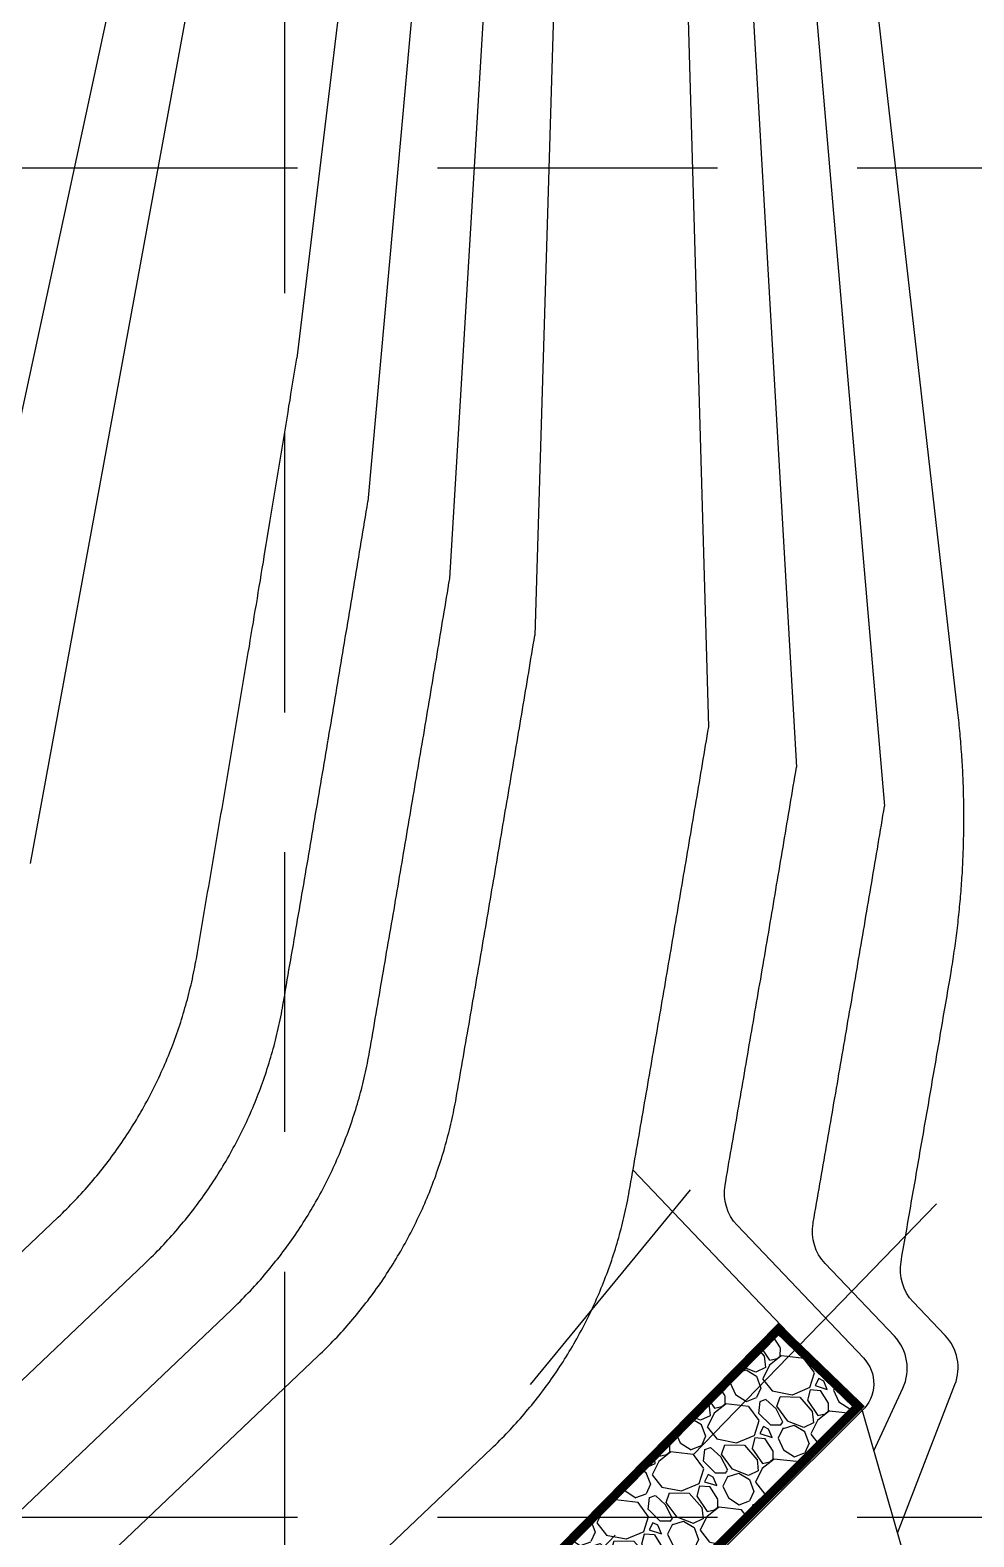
# Model space of a CAD drawing. Header units: inches. Extents: x 2439273 to 2445077, y 7048639 to 7057917.
# Drawn here: x 2443161.1 to 2443262.3, y 7053420.7 to 7053582.3 of the extents above; entities that cross this region are included whole.
import ezdxf

# ---------------------------------------------------------------- set-up
doc = ezdxf.new("R2010")
doc.units = ezdxf.units.IN
doc.header["$LTSCALE"] = 300
doc.header["$MEASUREMENT"] = 0
for name, pattern in [('ACAD_ISO02W100', [15, 12, -3]), ('DASHEDX2', [0.165, 0.125, -0.04]), ('HIDDEN', [0.375, 0.25, -0.125])]:
    doc.linetypes.add(name, pattern=pattern)
for name, color, linetype in [('EC', 43, 'DASHEDX2'), ('GRID', 254, 'HIDDEN'), ('new', 3, 'Continuous'), ('PC', 43, 'DASHEDX2'), ('RIP RAP ROCK FILTER', 1, 'Continuous'), ('STORM', 15, 'Continuous')]:
    doc.layers.add(name, color=color, linetype=linetype)

msp = doc.modelspace()

# ---------------------------------------------------------------- hatches: boundary and pattern name
at = {"layer": 'RIP RAP ROCK FILTER', "linetype": 'ACAD_ISO02W100'}
h = msp.add_hatch(dxfattribs=at)
h.set_pattern_fill('GRAVEL', color=50, scale=7.853161, angle=-48.9984, style=0)
h.set_pattern_definition([(179.01445, (2442550.4833, 7053581.08146), (-94.5588308, 1.04287365), [1.05653, -104.596945]), (135.97135, (2442549.4269, 7053581.09964), (67.75435564, -65.96823554), [1.813044, -179.49126]), (83.51205, (2442548.12334, 7053582.35973), (-13.67080552, -115.94245285), [1.2784, -126.5618]), (218.27535, (2442544.63226, 7053583.38307), (123.686443, 97.11947417), [1.65103, -163.452225]), (243.83535, (2442543.33613, 7053582.36035), (45.35888087, 91.46127275), [1.61897, -160.278095]), (308.27535, (2442542.62224, 7053580.90728), (-97.11947417, 123.686443), [1.65103, -163.452225]), (348.69585, (2442543.64496, 7053579.61115), (-126.24705983, 25.52421465), [2.183407, -216.157075]), (23.25695, (2442545.786, 7053579.18316), (166.4537573, 71.86373534), [2.06136, -204.07477]), (72.43125, (2442547.67987, 7053579.9971), (35.82866551, 114.39368668), [1.656624, -164.00599]), (126.23805, (2442548.1799, 7053581.57646), (50.7487336, -70.3460545), [1.89129, -92.67329]), (173.39905, (2442547.0619, 7053583.10191), (-127.02146965, 14.44519051), [2.44585, -242.13946]), (89.81575, (2442549.6738, 7053577.4641), (-0.5059398, 72.4008045), [0.8348, -82.64544]), (122.47085, (2442549.67647, 7053578.2989), (55.12653077, -87.35184632), [1.5882, -157.23215]), (176.00165, (2442548.824, 7053579.639), (-5.92671, -5.15231), [1.1106, -9.99544]), (154.20025, (2442549.1744, 7053580.672), (37.614961, -19.3289144), [0.59808, -59.20981]), (242.80305, (2442548.6359, 7053580.9323), (12.6278173, 21.383632), [0.84581, -41.44476]), (341.96545, (2442548.2493, 7053580.18), (27.3103434, -7.475483), [1.373746, -44.41766]), (112.56675, (2442549.5556, 7053579.7547), (4.37792, -17.005718), [0.993354, -23.840525]), (327.39115, (2442545.64755, 7053584.36975), (69.30316958, -43.81020404), [1.39158, -137.76679]), (21.34785, (2442546.8198, 7053583.61983), (-85.80300418, -32.9685946), [1.16746, -115.57818]), (244.20025, (2442550.7409, 7053580.7851), (19.3289144, 37.614961), [1.196154, -58.61174]), (294.61215, (2442550.2203, 7053579.7082), (-33.74300982, 74.72397594), [1.39158, -137.76679]), (290.44565, (2442541.973, 7053581.1753), (-13.908157, 39.9381445), [1.34195, -65.75549]), (245.77675, (2442542.44176, 7053579.9179), (39.432306, 86.30889603), [1.1244, -111.315756]), (17.80305, (2442544.8657, 7053575.5736), (39.9381594, 13.9081146), [1.196154, -58.61174]), (328.35565, (2442546.0046, 7053575.93927), (-90.6868105, 56.438009), [1.31643, -130.32654]), (20.44565, (2442542.3411, 7053578.4776), (-39.9381445, -13.908157), [0.670974, -66.42647]), (52.31155, (2442544.5566, 7053575.9292), (18.5545396, 26.535929), [0.40043, -39.642985]), (116.96545, (2442544.8014, 7053576.246), (9.53023, -22.932424), [1.61897, -30.76044]), (137.01065, (2442544.06726, 7053577.689), (57.44978074, -54.11477117), [1.500346, -148.534085]), (254.69175, (2442547.716, 7053579.7163), (6.701098, 16.231329), [1.1326, -27.182374]), (304.15885, (2442547.4169, 7053578.62384), (75.73576717, -111.05868396), [1.97738, -195.76017]), (11.94705, (2442548.52716, 7053576.9876), (-62.09618764, -12.3593259), [0.80853, -80.04471]), (41.0016, (2442549.318, 7053577.155), (0.7744, 11.079016), [0.47119, -7.38197]), (71.25805, (2442544.142, 7053577.9621), (-20.87776343, -59.772968), [1.09099, -108.00861]), (359.01445, (2442544.49256, 7053578.99524), (94.5588308, -1.04287365), [2.113066, -103.54041]), (311.0016, (2442546.605, 7053578.959), (11.079016, -0.7744), [2.04182, -5.81134]), (276.30645, (2442547.9449, 7053577.41795), (-10.0360439, 95.33324216), [1.241695, -122.92768]), (205.05625, (2442548.0813, 7053576.1838), (-28.8591388, -14.682525), [1.143436, -56.02844]), (158.64765, (2442547.0455, 7053575.69952), (-157.16094998, 61.08430327), [1.86171, -184.30956]), (126.42775, (2442545.31156, 7053576.37737), (-61.05332787, 82.19948441), [1.969565, -194.98672])])
h.paths.add_polyline_path([(2443209.75, 7053410.88), (2443217.35, 7053402.22), (2443249.88, 7053434.66), (2443241.31, 7053442.94)])

# ---------------------------------------------------------------- linework, layer by layer
at = {"layer": 'EC', "color": 43, "linetype": 'DASHEDX2', "flags": 128}
msp.add_lwpolyline([(2443176.27, 7053867.29), (2443176.73, 7053862.48), (2443184.97, 7053840.5), (2443227.08, 7053756.12), (2443256.94, 7053703.97), (2443271.67, 7053669.06), (2443271.63, 7053649.2), (2443286.42, 7053579.49), (2443285.76, 7053499.28), (2443289.77, 7053492.24), (2443323.24, 7053433.32), (2443266.38, 7053464.81), (2443174.65, 7053370.03), (2443194.6, 7053335.13), (2443202.77, 7053337.71), (2443203.25, 7053337.85), (2443207.85, 7053336.86), (2443341.17, 7053406.78), (2443338.3, 7053344.77), (2443362.45, 7053339.1), (2443366.67, 7053333.5), (2443394.05, 7053332.99), (2443415.43, 7053354.97), (2443437.21, 7053377.5), (2443440.09, 7053380.05), (2443459.25, 7053407.17), (2443447.74, 7053414.11), (2443449.16, 7053430.87), (2443443.12, 7053453.63), (2443438.54, 7053484.56), (2443435.08, 7053526.38)], dxfattribs=at)
at = {"layer": 'GRID', "linetype": 'HIDDEN', "ltscale": 0.4}
for p, q in [((2443188.39, 7049369.1), (2443188.39, 7057765.42)), ((2439424.76, 7053567.54), (2444925.44, 7053567.54)), ((2439424.76, 7053422.78), (2444925.44, 7053422.78))]:
    msp.add_line(p, q, dxfattribs=at)
at = {"layer": 'new', "color": 5, "linetype": 'Continuous', "flags": 128}
msp.add_lwpolyline([(2443256.16, 7053390.63), (2443217.77, 7053401.78), (2443250.28, 7053434.2), (2443261.32, 7053395.78), (2443256.16, 7053390.63)], close=True, dxfattribs=at)
at = {"layer": 'PC', "color": 24, "linetype": 'Continuous', "flags": 128}
for points in [[(2443249.88, 7053831.49), (2443186.17, 7053662.11), (2443150.18, 7053495.11)], [(2443253.77, 7053830.47), (2443191.65, 7053659.44), (2443161.08, 7053492.9)], [(2443261.61, 7053828.67), (2443202.61, 7053654.1), (2443189.67, 7053547.12)], [(2443265.57, 7053827.89), (2443208.09, 7053651.43), (2443197.29, 7053531.72)], [(2443206.06, 7053523.46), (2443213.57, 7053648.76), (2443269.54, 7053827.19)], [(2443273.54, 7053826.57), (2443219.05, 7053646.09), (2443215.19, 7053517.37)], [(2443285.61, 7053825.16), (2443235.49, 7053638.08), (2443243.24, 7053503.22)], [(2443289.66, 7053824.83), (2443240.97, 7053635.41), (2443252.68, 7053499.06)], [(2443260.54, 7053509.1), (2443246.45, 7053632.74), (2443293.72, 7053824.57)], [(2443106.01, 7053330.67), (2443210.53, 7053430.13), (2443210.76, 7053430.35), (2443210.99, 7053430.57), (2443211.21, 7053430.79), (2443211.44, 7053431.02), (2443211.66, 7053431.24), (2443211.89, 7053431.47), (2443212.11, 7053431.7), (2443212.33, 7053431.93), (2443212.55, 7053432.16), (2443212.76, 7053432.4), (2443212.98, 7053432.63), (2443213.19, 7053432.87), (2443213.41, 7053433.1), (2443213.62, 7053433.34), (2443213.83, 7053433.58), (2443214.04, 7053433.82), (2443214.24, 7053434.07), (2443214.45, 7053434.31), (2443214.65, 7053434.56), (2443214.85, 7053434.8), (2443215.05, 7053435.05), (2443215.25, 7053435.3), (2443215.45, 7053435.55), (2443215.64, 7053435.8), (2443215.84, 7053436.05), (2443216.03, 7053436.31), (2443216.22, 7053436.56), (2443216.41, 7053436.82), (2443216.6, 7053437.08), (2443216.78, 7053437.34), (2443216.97, 7053437.6), (2443217.15, 7053437.86), (2443217.33, 7053438.12), (2443217.51, 7053438.38), (2443217.69, 7053438.65), (2443217.86, 7053438.92), (2443218.04, 7053439.18), (2443218.21, 7053439.45), (2443218.38, 7053439.72), (2443218.55, 7053439.99), (2443218.71, 7053440.26), (2443218.88, 7053440.53), (2443219.04, 7053440.81), (2443219.21, 7053441.08), (2443219.37, 7053441.36), (2443219.52, 7053441.63), (2443219.68, 7053441.91), (2443219.84, 7053442.19), (2443219.99, 7053442.47), (2443220.14, 7053442.75), (2443220.29, 7053443.03), (2443220.44, 7053443.31), (2443220.58, 7053443.6), (2443220.73, 7053443.88), (2443220.87, 7053444.17), (2443221.01, 7053444.45), (2443221.15, 7053444.74), (2443221.29, 7053445.03), (2443221.42, 7053445.31), (2443221.55, 7053445.6), (2443221.68, 7053445.89), (2443221.81, 7053446.19), (2443221.94, 7053446.48), (2443222.07, 7053446.77), (2443222.19, 7053447.06), (2443222.31, 7053447.36), (2443222.43, 7053447.65), (2443222.55, 7053447.95), (2443222.67, 7053448.25), (2443222.78, 7053448.54), (2443222.89, 7053448.84), (2443223.01, 7053449.14), (2443223.11, 7053449.44), (2443223.22, 7053449.74), (2443223.33, 7053450.04), (2443223.43, 7053450.34), (2443223.53, 7053450.64), (2443223.63, 7053450.95), (2443223.73, 7053451.25), (2443223.82, 7053451.55), (2443223.91, 7053451.86), (2443224.01, 7053452.16), (2443224.1, 7053452.47), (2443224.18, 7053452.78), (2443224.27, 7053453.08), (2443224.35, 7053453.39), (2443224.43, 7053453.7), (2443224.51, 7053454.01), (2443224.59, 7053454.32), (2443224.67, 7053454.63), (2443224.74, 7053454.94), (2443224.81, 7053455.25), (2443224.88, 7053455.56), (2443224.95, 7053455.87), (2443225.02, 7053456.18), (2443225.08, 7053456.49), (2443225.14, 7053456.81), (2443225.2, 7053457.12), (2443225.26, 7053457.43), (2443225.31, 7053457.75), (2443225.4, 7053458.24), (2443225.49, 7053458.74), (2443225.58, 7053459.24), (2443225.66, 7053459.74), (2443225.75, 7053460.24), (2443225.84, 7053460.73), (2443225.92, 7053461.23), (2443226.01, 7053461.73), (2443226.1, 7053462.23), (2443226.18, 7053462.73), (2443226.27, 7053463.22), (2443226.36, 7053463.72), (2443226.44, 7053464.22), (2443226.53, 7053464.72), (2443226.62, 7053465.22), (2443226.7, 7053465.71), (2443226.79, 7053466.21), (2443226.87, 7053466.71), (2443226.96, 7053467.21), (2443227.05, 7053467.71), (2443227.13, 7053468.2), (2443227.22, 7053468.7), (2443227.31, 7053469.2), (2443227.39, 7053469.7), (2443227.48, 7053470.2), (2443227.56, 7053470.69), (2443227.65, 7053471.19), (2443227.74, 7053471.69), (2443227.82, 7053472.19), (2443227.91, 7053472.69), (2443227.99, 7053473.18), (2443228.08, 7053473.68), (2443228.17, 7053474.18), (2443228.25, 7053474.68), (2443228.34, 7053475.18), (2443228.42, 7053475.68), (2443228.51, 7053476.17), (2443228.59, 7053476.67), (2443228.68, 7053477.17), (2443228.76, 7053477.67), (2443228.85, 7053478.17), (2443228.94, 7053478.66), (2443229.02, 7053479.16), (2443229.11, 7053479.66), (2443229.19, 7053480.16), (2443229.28, 7053480.66), (2443229.36, 7053481.16), (2443229.45, 7053481.65), (2443229.53, 7053482.15), (2443229.62, 7053482.65), (2443229.7, 7053483.15), (2443229.79, 7053483.65), (2443229.87, 7053484.14), (2443229.96, 7053484.64), (2443230.04, 7053485.14), (2443230.13, 7053485.64), (2443230.21, 7053486.14), (2443230.3, 7053486.64), (2443230.38, 7053487.13), (2443230.47, 7053487.63), (2443230.55, 7053488.13), (2443230.64, 7053488.63), (2443230.72, 7053489.13), (2443230.81, 7053489.63), (2443230.89, 7053490.12), (2443230.98, 7053490.62), (2443231.06, 7053491.12), (2443231.14, 7053491.62), (2443231.23, 7053492.12), (2443231.31, 7053492.62), (2443231.4, 7053493.11), (2443231.48, 7053493.61), (2443231.57, 7053494.11), (2443231.65, 7053494.61), (2443231.74, 7053495.11), (2443231.82, 7053495.61), (2443231.9, 7053496.1), (2443231.99, 7053496.6), (2443232.07, 7053497.1), (2443232.16, 7053497.6), (2443232.24, 7053498.1), (2443232.32, 7053498.6), (2443232.41, 7053499.1), (2443232.49, 7053499.59), (2443232.58, 7053500.09), (2443232.66, 7053500.59), (2443232.74, 7053501.09), (2443232.83, 7053501.59), (2443232.91, 7053502.09), (2443233, 7053502.58), (2443233.08, 7053503.08), (2443233.16, 7053503.58), (2443233.25, 7053504.08), (2443233.33, 7053504.58), (2443233.41, 7053505.08), (2443233.5, 7053505.58), (2443233.58, 7053506.07), (2443233.66, 7053506.57), (2443233.75, 7053507.07), (2443233.83, 7053507.57), (2443230.01, 7053640.75)], [(2443178.9, 7053482.69), (2443179.01, 7053483.34), (2443179.12, 7053483.98), (2443179.23, 7053484.63), (2443179.34, 7053485.27), (2443179.45, 7053485.91), (2443179.56, 7053486.56), (2443179.67, 7053487.2), (2443179.78, 7053487.84), (2443179.89, 7053488.49), (2443180, 7053489.13), (2443180.11, 7053489.78), (2443180.22, 7053490.42), (2443180.33, 7053491.06), (2443180.44, 7053491.71), (2443180.55, 7053492.35), (2443180.66, 7053493), (2443180.77, 7053493.64), (2443180.88, 7053494.28), (2443180.99, 7053494.93), (2443181.1, 7053495.57), (2443181.21, 7053496.22), (2443181.32, 7053496.86), (2443181.43, 7053497.5), (2443181.54, 7053498.15), (2443181.65, 7053498.79), (2443181.76, 7053499.44), (2443181.87, 7053500.08), (2443181.98, 7053500.72), (2443182.08, 7053501.37), (2443182.19, 7053502.01), (2443182.3, 7053502.66), (2443182.41, 7053503.3), (2443182.52, 7053503.94), (2443182.63, 7053504.59), (2443182.74, 7053505.23), (2443182.85, 7053505.88), (2443182.95, 7053506.52), (2443183.06, 7053507.17), (2443183.17, 7053507.81), (2443183.28, 7053508.45), (2443183.39, 7053509.1), (2443183.5, 7053509.74), (2443183.61, 7053510.39), (2443183.71, 7053511.03), (2443183.82, 7053511.67), (2443183.93, 7053512.32), (2443184.04, 7053512.96), (2443184.15, 7053513.61), (2443184.25, 7053514.25), (2443184.36, 7053514.9), (2443184.47, 7053515.54), (2443184.58, 7053516.18), (2443184.68, 7053516.83), (2443184.79, 7053517.47), (2443184.9, 7053518.12), (2443185.01, 7053518.76), (2443185.11, 7053519.41), (2443185.22, 7053520.05), (2443185.33, 7053520.7), (2443185.44, 7053521.34), (2443185.54, 7053521.98), (2443185.65, 7053522.63), (2443185.76, 7053523.27), (2443185.86, 7053523.92), (2443185.97, 7053524.56), (2443186.08, 7053525.21), (2443186.18, 7053525.85), (2443186.29, 7053526.5), (2443186.4, 7053527.14), (2443186.5, 7053527.78), (2443186.61, 7053528.43), (2443186.72, 7053529.07), (2443186.82, 7053529.72), (2443186.93, 7053530.36), (2443187.04, 7053531.01), (2443187.14, 7053531.65), (2443187.25, 7053532.3), (2443187.35, 7053532.94), (2443187.46, 7053533.59), (2443187.57, 7053534.23), (2443187.67, 7053534.87), (2443187.78, 7053535.52), (2443187.88, 7053536.16), (2443187.99, 7053536.81), (2443188.1, 7053537.45), (2443188.2, 7053538.1), (2443188.31, 7053538.74), (2443188.41, 7053539.39), (2443188.52, 7053540.03), (2443188.62, 7053540.68), (2443188.73, 7053541.32), (2443188.83, 7053541.97), (2443188.94, 7053542.61), (2443189.04, 7053543.26), (2443189.15, 7053543.9), (2443189.25, 7053544.55), (2443189.36, 7053545.19), (2443189.46, 7053545.83), (2443189.57, 7053546.48), (2443189.67, 7053547.12)], [(2443188.18, 7053477.71), (2443188.28, 7053478.25), (2443188.37, 7053478.79), (2443188.46, 7053479.33), (2443188.56, 7053479.87), (2443188.65, 7053480.41), (2443188.74, 7053480.95), (2443188.83, 7053481.49), (2443188.93, 7053482.03), (2443189.02, 7053482.57), (2443189.11, 7053483.11), (2443189.21, 7053483.65), (2443189.3, 7053484.19), (2443189.39, 7053484.73), (2443189.48, 7053485.27), (2443189.58, 7053485.81), (2443189.67, 7053486.34), (2443189.76, 7053486.88), (2443189.85, 7053487.42), (2443189.95, 7053487.96), (2443190.04, 7053488.5), (2443190.13, 7053489.04), (2443190.22, 7053489.58), (2443190.32, 7053490.12), (2443190.41, 7053490.66), (2443190.5, 7053491.2), (2443190.59, 7053491.74), (2443190.68, 7053492.28), (2443190.78, 7053492.82), (2443190.87, 7053493.36), (2443190.96, 7053493.9), (2443191.05, 7053494.44), (2443191.14, 7053494.98), (2443191.24, 7053495.52), (2443191.33, 7053496.06), (2443191.42, 7053496.6), (2443191.51, 7053497.14), (2443191.6, 7053497.68), (2443191.69, 7053498.22), (2443191.79, 7053498.76), (2443191.88, 7053499.3), (2443191.97, 7053499.84), (2443192.06, 7053500.38), (2443192.15, 7053500.92), (2443192.24, 7053501.46), (2443192.33, 7053502), (2443192.43, 7053502.54), (2443192.52, 7053503.09), (2443192.61, 7053503.63), (2443192.7, 7053504.17), (2443192.79, 7053504.71), (2443192.88, 7053505.25), (2443192.97, 7053505.79), (2443193.06, 7053506.33), (2443193.15, 7053506.87), (2443193.24, 7053507.41), (2443193.34, 7053507.95), (2443193.43, 7053508.49), (2443193.52, 7053509.03), (2443193.61, 7053509.57), (2443193.7, 7053510.11), (2443193.79, 7053510.65), (2443193.88, 7053511.19), (2443193.97, 7053511.73), (2443194.06, 7053512.27), (2443194.15, 7053512.81), (2443194.24, 7053513.35), (2443194.33, 7053513.89), (2443194.42, 7053514.43), (2443194.51, 7053514.97), (2443194.6, 7053515.51), (2443194.69, 7053516.05), (2443194.78, 7053516.59), (2443194.87, 7053517.13), (2443194.96, 7053517.67), (2443195.05, 7053518.21), (2443195.14, 7053518.75), (2443195.23, 7053519.29), (2443195.32, 7053519.83), (2443195.41, 7053520.37), (2443195.5, 7053520.91), (2443195.59, 7053521.45), (2443195.68, 7053521.99), (2443195.77, 7053522.53), (2443195.86, 7053523.07), (2443195.95, 7053523.61), (2443196.04, 7053524.16), (2443196.13, 7053524.7), (2443196.22, 7053525.24), (2443196.31, 7053525.78), (2443196.4, 7053526.32), (2443196.49, 7053526.86), (2443196.58, 7053527.4), (2443196.67, 7053527.94), (2443196.75, 7053528.48), (2443196.84, 7053529.02), (2443196.93, 7053529.56), (2443197.02, 7053530.1), (2443197.11, 7053530.64), (2443197.2, 7053531.18), (2443197.29, 7053531.72)], [(2443197.47, 7053472.72), (2443197.56, 7053473.23), (2443197.64, 7053473.73), (2443197.73, 7053474.24), (2443197.82, 7053474.75), (2443197.91, 7053475.26), (2443198, 7053475.76), (2443198.08, 7053476.27), (2443198.17, 7053476.78), (2443198.26, 7053477.28), (2443198.35, 7053477.79), (2443198.43, 7053478.3), (2443198.52, 7053478.81), (2443198.61, 7053479.31), (2443198.69, 7053479.82), (2443198.78, 7053480.33), (2443198.87, 7053480.83), (2443198.96, 7053481.34), (2443199.04, 7053481.85), (2443199.13, 7053482.36), (2443199.22, 7053482.86), (2443199.3, 7053483.37), (2443199.39, 7053483.88), (2443199.48, 7053484.39), (2443199.57, 7053484.89), (2443199.65, 7053485.4), (2443199.74, 7053485.91), (2443199.83, 7053486.41), (2443199.91, 7053486.92), (2443200, 7053487.43), (2443200.09, 7053487.94), (2443200.17, 7053488.44), (2443200.26, 7053488.95), (2443200.35, 7053489.46), (2443200.43, 7053489.97), (2443200.52, 7053490.47), (2443200.61, 7053490.98), (2443200.69, 7053491.49), (2443200.78, 7053492), (2443200.87, 7053492.5), (2443200.95, 7053493.01), (2443201.04, 7053493.52), (2443201.12, 7053494.02), (2443201.21, 7053494.53), (2443201.3, 7053495.04), (2443201.38, 7053495.55), (2443201.47, 7053496.05), (2443201.55, 7053496.56), (2443201.64, 7053497.07), (2443201.73, 7053497.58), (2443201.81, 7053498.08), (2443201.9, 7053498.59), (2443201.98, 7053499.1), (2443202.07, 7053499.61), (2443202.16, 7053500.11), (2443202.24, 7053500.62), (2443202.33, 7053501.13), (2443202.41, 7053501.64), (2443202.5, 7053502.14), (2443202.58, 7053502.65), (2443202.67, 7053503.16), (2443202.76, 7053503.67), (2443202.84, 7053504.17), (2443202.93, 7053504.68), (2443203.01, 7053505.19), (2443203.1, 7053505.7), (2443203.18, 7053506.2), (2443203.27, 7053506.71), (2443203.35, 7053507.22), (2443203.44, 7053507.73), (2443203.52, 7053508.23), (2443203.61, 7053508.74), (2443203.69, 7053509.25), (2443203.78, 7053509.76), (2443203.86, 7053510.26), (2443203.95, 7053510.77), (2443204.03, 7053511.28), (2443204.12, 7053511.79), (2443204.2, 7053512.29), (2443204.29, 7053512.8), (2443204.37, 7053513.31), (2443204.46, 7053513.82), (2443204.54, 7053514.33), (2443204.63, 7053514.83), (2443204.71, 7053515.34), (2443204.8, 7053515.85), (2443204.88, 7053516.36), (2443204.97, 7053516.86), (2443205.05, 7053517.37), (2443205.14, 7053517.88), (2443205.22, 7053518.39), (2443205.3, 7053518.89), (2443205.39, 7053519.4), (2443205.47, 7053519.91), (2443205.56, 7053520.42), (2443205.64, 7053520.93), (2443205.73, 7053521.43), (2443205.81, 7053521.94), (2443205.89, 7053522.45), (2443205.98, 7053522.96), (2443206.06, 7053523.46)], [(2443206.75, 7053467.73), (2443206.84, 7053468.23), (2443206.92, 7053468.72), (2443207.01, 7053469.22), (2443207.1, 7053469.71), (2443207.18, 7053470.21), (2443207.27, 7053470.71), (2443207.35, 7053471.2), (2443207.44, 7053471.7), (2443207.53, 7053472.19), (2443207.61, 7053472.69), (2443207.7, 7053473.19), (2443207.78, 7053473.68), (2443207.87, 7053474.18), (2443207.96, 7053474.68), (2443208.04, 7053475.17), (2443208.13, 7053475.67), (2443208.21, 7053476.16), (2443208.3, 7053476.66), (2443208.38, 7053477.16), (2443208.47, 7053477.65), (2443208.55, 7053478.15), (2443208.64, 7053478.64), (2443208.72, 7053479.14), (2443208.81, 7053479.64), (2443208.9, 7053480.13), (2443208.98, 7053480.63), (2443209.07, 7053481.13), (2443209.15, 7053481.62), (2443209.24, 7053482.12), (2443209.32, 7053482.61), (2443209.41, 7053483.11), (2443209.49, 7053483.61), (2443209.58, 7053484.1), (2443209.66, 7053484.6), (2443209.75, 7053485.1), (2443209.83, 7053485.59), (2443209.92, 7053486.09), (2443210, 7053486.58), (2443210.09, 7053487.08), (2443210.17, 7053487.58), (2443210.25, 7053488.07), (2443210.34, 7053488.57), (2443210.42, 7053489.07), (2443210.51, 7053489.56), (2443210.59, 7053490.06), (2443210.68, 7053490.56), (2443210.76, 7053491.05), (2443210.85, 7053491.55), (2443210.93, 7053492.04), (2443211.02, 7053492.54), (2443211.1, 7053493.04), (2443211.18, 7053493.53), (2443211.27, 7053494.03), (2443211.35, 7053494.53), (2443211.44, 7053495.02), (2443211.52, 7053495.52), (2443211.6, 7053496.02), (2443211.69, 7053496.51), (2443211.77, 7053497.01), (2443211.86, 7053497.5), (2443211.94, 7053498), (2443212.02, 7053498.5), (2443212.11, 7053498.99), (2443212.19, 7053499.49), (2443212.28, 7053499.99), (2443212.36, 7053500.48), (2443212.44, 7053500.98), (2443212.53, 7053501.48), (2443212.61, 7053501.97), (2443212.69, 7053502.47), (2443212.78, 7053502.97), (2443212.86, 7053503.46), (2443212.95, 7053503.96), (2443213.03, 7053504.46), (2443213.11, 7053504.95), (2443213.2, 7053505.45), (2443213.28, 7053505.94), (2443213.36, 7053506.44), (2443213.45, 7053506.94), (2443213.53, 7053507.43), (2443213.61, 7053507.93), (2443213.7, 7053508.43), (2443213.78, 7053508.92), (2443213.86, 7053509.42), (2443213.95, 7053509.92), (2443214.03, 7053510.41), (2443214.11, 7053510.91), (2443214.19, 7053511.41), (2443214.28, 7053511.9), (2443214.36, 7053512.4), (2443214.44, 7053512.9), (2443214.53, 7053513.39), (2443214.61, 7053513.89), (2443214.69, 7053514.39), (2443214.77, 7053514.88), (2443214.86, 7053515.38), (2443214.94, 7053515.88), (2443215.02, 7053516.37), (2443215.1, 7053516.87), (2443215.19, 7053517.37)], [(2443259.77, 7053480.98), (2443259.81, 7053481.26), (2443259.86, 7053481.53), (2443259.91, 7053481.81), (2443259.95, 7053482.09), (2443259.99, 7053482.37), (2443260.04, 7053482.65), (2443260.08, 7053482.93), (2443260.12, 7053483.21), (2443260.16, 7053483.49), (2443260.2, 7053483.77), (2443260.24, 7053484.05), (2443260.28, 7053484.33), (2443260.32, 7053484.6), (2443260.35, 7053484.88), (2443260.39, 7053485.16), (2443260.42, 7053485.44), (2443260.46, 7053485.72), (2443260.49, 7053486.01), (2443260.53, 7053486.29), (2443260.56, 7053486.57), (2443260.59, 7053486.85), (2443260.62, 7053487.13), (2443260.65, 7053487.41), (2443260.68, 7053487.69), (2443260.71, 7053487.97), (2443260.73, 7053488.25), (2443260.76, 7053488.53), (2443260.78, 7053488.81), (2443260.81, 7053489.09), (2443260.83, 7053489.37), (2443260.86, 7053489.66), (2443260.88, 7053489.94), (2443260.9, 7053490.22), (2443260.92, 7053490.5), (2443260.94, 7053490.78), (2443260.96, 7053491.06), (2443260.98, 7053491.35), (2443261, 7053491.63), (2443261.02, 7053491.91), (2443261.03, 7053492.19), (2443261.05, 7053492.47), (2443261.06, 7053492.75), (2443261.08, 7053493.04), (2443261.09, 7053493.32), (2443261.1, 7053493.6), (2443261.11, 7053493.88), (2443261.12, 7053494.16), (2443261.13, 7053494.45), (2443261.14, 7053494.73), (2443261.15, 7053495.01), (2443261.16, 7053495.29), (2443261.16, 7053495.57), (2443261.17, 7053495.86), (2443261.17, 7053496.14), (2443261.18, 7053496.42), (2443261.18, 7053496.7), (2443261.18, 7053496.99), (2443261.19, 7053497.27), (2443261.19, 7053497.55), (2443261.19, 7053497.83), (2443261.19, 7053498.11), (2443261.19, 7053498.4), (2443261.18, 7053498.68), (2443261.18, 7053498.96), (2443261.18, 7053499.24), (2443261.17, 7053499.53), (2443261.17, 7053499.81), (2443261.16, 7053500.09), (2443261.15, 7053500.37), (2443261.15, 7053500.65), (2443261.14, 7053500.94), (2443261.13, 7053501.22), (2443261.12, 7053501.5), (2443261.11, 7053501.78), (2443261.1, 7053502.07), (2443261.08, 7053502.35), (2443261.07, 7053502.63), (2443261.06, 7053502.91), (2443261.04, 7053503.19), (2443261.02, 7053503.47), (2443261.01, 7053503.76), (2443260.99, 7053504.04), (2443260.97, 7053504.32), (2443260.95, 7053504.6), (2443260.93, 7053504.88), (2443260.91, 7053505.16), (2443260.89, 7053505.45), (2443260.87, 7053505.73), (2443260.85, 7053506.01), (2443260.82, 7053506.29), (2443260.8, 7053506.57), (2443260.77, 7053506.85), (2443260.75, 7053507.13), (2443260.72, 7053507.41), (2443260.69, 7053507.7), (2443260.67, 7053507.98), (2443260.64, 7053508.26), (2443260.61, 7053508.54), (2443260.58, 7053508.82), (2443260.54, 7053509.1)], [(2443235.58, 7053458.39), (2443235.65, 7053458.8), (2443235.74, 7053459.31), (2443235.83, 7053459.81), (2443235.91, 7053460.32), (2443236, 7053460.82), (2443236.09, 7053461.33), (2443236.18, 7053461.83), (2443236.26, 7053462.33), (2443236.35, 7053462.84), (2443236.44, 7053463.34), (2443236.53, 7053463.85), (2443236.62, 7053464.35), (2443236.7, 7053464.86), (2443236.79, 7053465.36), (2443236.88, 7053465.87), (2443236.96, 7053466.37), (2443237.05, 7053466.88), (2443237.14, 7053467.38), (2443237.23, 7053467.88), (2443237.31, 7053468.39), (2443237.4, 7053468.89), (2443237.49, 7053469.4), (2443237.58, 7053469.9), (2443237.66, 7053470.41), (2443237.75, 7053470.91), (2443237.84, 7053471.42), (2443237.92, 7053471.92), (2443238.01, 7053472.43), (2443238.1, 7053472.93), (2443238.18, 7053473.44), (2443238.27, 7053473.94), (2443238.36, 7053474.44), (2443238.44, 7053474.95), (2443238.53, 7053475.45), (2443238.62, 7053475.96), (2443238.7, 7053476.46), (2443238.79, 7053476.97), (2443238.88, 7053477.47), (2443238.96, 7053477.98), (2443239.05, 7053478.48), (2443239.14, 7053478.99), (2443239.22, 7053479.49), (2443239.31, 7053480), (2443239.4, 7053480.5), (2443239.48, 7053481.01), (2443239.57, 7053481.51), (2443239.65, 7053482.02), (2443239.74, 7053482.52), (2443239.83, 7053483.02), (2443239.91, 7053483.53), (2443240, 7053484.03), (2443240.09, 7053484.54), (2443240.17, 7053485.04), (2443240.26, 7053485.55), (2443240.34, 7053486.05), (2443240.43, 7053486.56), (2443240.51, 7053487.06), (2443240.6, 7053487.57), (2443240.69, 7053488.07), (2443240.77, 7053488.58), (2443240.86, 7053489.08), (2443240.94, 7053489.59), (2443241.03, 7053490.09), (2443241.11, 7053490.6), (2443241.2, 7053491.1), (2443241.29, 7053491.61), (2443241.37, 7053492.11), (2443241.46, 7053492.62), (2443241.54, 7053493.12), (2443241.63, 7053493.63), (2443241.71, 7053494.13), (2443241.8, 7053494.64), (2443241.88, 7053495.14), (2443241.97, 7053495.65), (2443242.05, 7053496.15), (2443242.14, 7053496.66), (2443242.22, 7053497.16), (2443242.31, 7053497.67), (2443242.39, 7053498.17), (2443242.48, 7053498.68), (2443242.56, 7053499.18), (2443242.65, 7053499.69), (2443242.73, 7053500.19), (2443242.82, 7053500.7), (2443242.9, 7053501.2), (2443242.99, 7053501.71), (2443243.07, 7053502.21), (2443243.16, 7053502.72), (2443243.24, 7053503.22)], [(2443245.04, 7053454.42), (2443245.13, 7053454.93), (2443245.22, 7053455.45), (2443245.31, 7053455.96), (2443245.39, 7053456.47), (2443245.48, 7053456.98), (2443245.57, 7053457.5), (2443245.66, 7053458.01), (2443245.75, 7053458.52), (2443245.84, 7053459.04), (2443245.93, 7053459.55), (2443246.02, 7053460.06), (2443246.11, 7053460.57), (2443246.2, 7053461.09), (2443246.29, 7053461.6), (2443246.38, 7053462.11), (2443246.46, 7053462.63), (2443246.55, 7053463.14), (2443246.64, 7053463.65), (2443246.73, 7053464.17), (2443246.82, 7053464.68), (2443246.91, 7053465.19), (2443247, 7053465.7), (2443247.09, 7053466.22), (2443247.18, 7053466.73), (2443247.26, 7053467.24), (2443247.35, 7053467.76), (2443247.44, 7053468.27), (2443247.53, 7053468.78), (2443247.62, 7053469.3), (2443247.71, 7053469.81), (2443247.79, 7053470.32), (2443247.88, 7053470.83), (2443247.97, 7053471.35), (2443248.06, 7053471.86), (2443248.15, 7053472.37), (2443248.24, 7053472.89), (2443248.32, 7053473.4), (2443248.41, 7053473.91), (2443248.5, 7053474.43), (2443248.59, 7053474.94), (2443248.68, 7053475.45), (2443248.76, 7053475.97), (2443248.85, 7053476.48), (2443248.94, 7053476.99), (2443249.03, 7053477.5), (2443249.12, 7053478.02), (2443249.2, 7053478.53), (2443249.29, 7053479.04), (2443249.38, 7053479.56), (2443249.47, 7053480.07), (2443249.55, 7053480.58), (2443249.64, 7053481.1), (2443249.73, 7053481.61), (2443249.82, 7053482.12), (2443249.9, 7053482.64), (2443249.99, 7053483.15), (2443250.08, 7053483.66), (2443250.17, 7053484.18), (2443250.25, 7053484.69), (2443250.34, 7053485.2), (2443250.43, 7053485.72), (2443250.52, 7053486.23), (2443250.6, 7053486.74), (2443250.69, 7053487.26), (2443250.78, 7053487.77), (2443250.86, 7053488.28), (2443250.95, 7053488.8), (2443251.04, 7053489.31), (2443251.13, 7053489.82), (2443251.21, 7053490.34), (2443251.3, 7053490.85), (2443251.39, 7053491.36), (2443251.47, 7053491.88), (2443251.56, 7053492.39), (2443251.65, 7053492.9), (2443251.73, 7053493.42), (2443251.82, 7053493.93), (2443251.91, 7053494.44), (2443251.99, 7053494.96), (2443252.08, 7053495.47), (2443252.17, 7053495.98), (2443252.25, 7053496.5), (2443252.34, 7053497.01), (2443252.42, 7053497.52), (2443252.51, 7053498.04), (2443252.6, 7053498.55), (2443252.68, 7053499.06)], [(2443164.09, 7053454.96), (2443164.32, 7053455.18), (2443164.55, 7053455.4), (2443164.78, 7053455.62), (2443165, 7053455.85), (2443165.23, 7053456.08), (2443165.45, 7053456.31), (2443165.67, 7053456.54), (2443165.9, 7053456.77), (2443166.11, 7053457), (2443166.33, 7053457.23), (2443166.55, 7053457.47), (2443166.76, 7053457.71), (2443166.98, 7053457.94), (2443167.19, 7053458.18), (2443167.4, 7053458.43), (2443167.61, 7053458.67), (2443167.82, 7053458.91), (2443168.02, 7053459.16), (2443168.22, 7053459.4), (2443168.43, 7053459.65), (2443168.63, 7053459.9), (2443168.83, 7053460.15), (2443169.03, 7053460.4), (2443169.22, 7053460.65), (2443169.42, 7053460.91), (2443169.61, 7053461.16), (2443169.8, 7053461.42), (2443169.99, 7053461.68), (2443170.18, 7053461.94), (2443170.36, 7053462.2), (2443170.55, 7053462.46), (2443170.73, 7053462.72), (2443170.91, 7053462.98), (2443171.09, 7053463.25), (2443171.27, 7053463.51), (2443171.45, 7053463.78), (2443171.62, 7053464.05), (2443171.79, 7053464.32), (2443171.96, 7053464.59), (2443172.13, 7053464.86), (2443172.3, 7053465.13), (2443172.47, 7053465.41), (2443172.63, 7053465.68), (2443172.79, 7053465.96), (2443172.95, 7053466.23), (2443173.11, 7053466.51), (2443173.27, 7053466.79), (2443173.42, 7053467.07), (2443173.58, 7053467.35), (2443173.73, 7053467.63), (2443173.88, 7053467.91), (2443174.03, 7053468.2), (2443174.17, 7053468.48), (2443174.32, 7053468.77), (2443174.46, 7053469.05), (2443174.6, 7053469.34), (2443174.74, 7053469.63), (2443174.88, 7053469.92), (2443175.01, 7053470.21), (2443175.14, 7053470.5), (2443175.27, 7053470.79), (2443175.4, 7053471.08), (2443175.53, 7053471.38), (2443175.66, 7053471.67), (2443175.78, 7053471.97), (2443175.9, 7053472.26), (2443176.02, 7053472.56), (2443176.14, 7053472.85), (2443176.26, 7053473.15), (2443176.37, 7053473.45), (2443176.48, 7053473.75), (2443176.6, 7053474.05), (2443176.7, 7053474.35), (2443176.81, 7053474.65), (2443176.92, 7053474.96), (2443177.02, 7053475.26), (2443177.12, 7053475.56), (2443177.22, 7053475.87), (2443177.31, 7053476.17), (2443177.41, 7053476.48), (2443177.5, 7053476.78), (2443177.59, 7053477.09), (2443177.68, 7053477.4), (2443177.77, 7053477.7), (2443177.86, 7053478.01), (2443177.94, 7053478.32), (2443178.02, 7053478.63), (2443178.1, 7053478.94), (2443178.18, 7053479.25), (2443178.25, 7053479.56), (2443178.33, 7053479.87), (2443178.4, 7053480.18), (2443178.47, 7053480.5), (2443178.53, 7053480.81), (2443178.6, 7053481.12), (2443178.66, 7053481.44), (2443178.72, 7053481.75), (2443178.78, 7053482.06), (2443178.84, 7053482.38), (2443178.9, 7053482.69)], [(2443254.48, 7053450.4), (2443254.55, 7053450.78), (2443254.62, 7053451.16), (2443254.69, 7053451.54), (2443254.75, 7053451.93), (2443254.82, 7053452.31), (2443254.89, 7053452.69), (2443254.95, 7053453.07), (2443255.02, 7053453.45), (2443255.09, 7053453.84), (2443255.15, 7053454.22), (2443255.22, 7053454.6), (2443255.29, 7053454.98), (2443255.35, 7053455.36), (2443255.42, 7053455.75), (2443255.49, 7053456.13), (2443255.55, 7053456.51), (2443255.62, 7053456.89), (2443255.69, 7053457.28), (2443255.75, 7053457.66), (2443255.82, 7053458.04), (2443255.88, 7053458.42), (2443255.95, 7053458.8), (2443256.02, 7053459.19), (2443256.08, 7053459.57), (2443256.15, 7053459.95), (2443256.22, 7053460.33), (2443256.28, 7053460.71), (2443256.35, 7053461.1), (2443256.42, 7053461.48), (2443256.48, 7053461.86), (2443256.55, 7053462.24), (2443256.61, 7053462.63), (2443256.68, 7053463.01), (2443256.75, 7053463.39), (2443256.81, 7053463.77), (2443256.88, 7053464.16), (2443256.94, 7053464.54), (2443257.01, 7053464.92), (2443257.08, 7053465.3), (2443257.14, 7053465.68), (2443257.21, 7053466.07), (2443257.27, 7053466.45), (2443257.34, 7053466.83), (2443257.41, 7053467.21), (2443257.47, 7053467.6), (2443257.54, 7053467.98), (2443257.6, 7053468.36), (2443257.67, 7053468.74), (2443257.74, 7053469.12), (2443257.8, 7053469.51), (2443257.87, 7053469.89), (2443257.93, 7053470.27), (2443258, 7053470.65), (2443258.06, 7053471.04), (2443258.13, 7053471.42), (2443258.2, 7053471.8), (2443258.26, 7053472.18), (2443258.33, 7053472.57), (2443258.39, 7053472.95), (2443258.46, 7053473.33), (2443258.52, 7053473.71), (2443258.59, 7053474.09), (2443258.66, 7053474.48), (2443258.72, 7053474.86), (2443258.79, 7053475.24), (2443258.85, 7053475.62), (2443258.92, 7053476.01), (2443258.98, 7053476.39), (2443259.05, 7053476.77), (2443259.11, 7053477.15), (2443259.18, 7053477.54), (2443259.24, 7053477.92), (2443259.31, 7053478.3), (2443259.38, 7053478.68), (2443259.44, 7053479.07), (2443259.51, 7053479.45), (2443259.57, 7053479.83), (2443259.64, 7053480.21), (2443259.7, 7053480.59), (2443259.77, 7053480.98)], [(2443173.38, 7053449.99), (2443173.61, 7053450.22), (2443173.84, 7053450.44), (2443174.07, 7053450.66), (2443174.29, 7053450.89), (2443174.52, 7053451.11), (2443174.74, 7053451.34), (2443174.97, 7053451.57), (2443175.19, 7053451.8), (2443175.41, 7053452.04), (2443175.62, 7053452.27), (2443175.84, 7053452.51), (2443176.05, 7053452.74), (2443176.27, 7053452.98), (2443176.48, 7053453.22), (2443176.69, 7053453.46), (2443176.9, 7053453.7), (2443177.1, 7053453.95), (2443177.31, 7053454.19), (2443177.51, 7053454.44), (2443177.72, 7053454.68), (2443177.92, 7053454.93), (2443178.12, 7053455.18), (2443178.31, 7053455.43), (2443178.51, 7053455.69), (2443178.7, 7053455.94), (2443178.9, 7053456.2), (2443179.09, 7053456.45), (2443179.28, 7053456.71), (2443179.47, 7053456.97), (2443179.65, 7053457.23), (2443179.84, 7053457.49), (2443180.02, 7053457.75), (2443180.2, 7053458.01), (2443180.38, 7053458.28), (2443180.56, 7053458.54), (2443180.73, 7053458.81), (2443180.91, 7053459.08), (2443181.08, 7053459.35), (2443181.25, 7053459.62), (2443181.42, 7053459.89), (2443181.59, 7053460.16), (2443181.75, 7053460.43), (2443181.92, 7053460.71), (2443182.08, 7053460.98), (2443182.24, 7053461.26), (2443182.4, 7053461.54), (2443182.55, 7053461.82), (2443182.71, 7053462.1), (2443182.86, 7053462.38), (2443183.01, 7053462.66), (2443183.16, 7053462.94), (2443183.31, 7053463.22), (2443183.46, 7053463.51), (2443183.6, 7053463.79), (2443183.74, 7053464.08), (2443183.89, 7053464.37), (2443184.02, 7053464.65), (2443184.16, 7053464.94), (2443184.3, 7053465.23), (2443184.43, 7053465.52), (2443184.56, 7053465.81), (2443184.69, 7053466.11), (2443184.82, 7053466.4), (2443184.94, 7053466.69), (2443185.07, 7053466.99), (2443185.19, 7053467.28), (2443185.31, 7053467.58), (2443185.43, 7053467.88), (2443185.54, 7053468.17), (2443185.66, 7053468.47), (2443185.77, 7053468.77), (2443185.88, 7053469.07), (2443185.99, 7053469.37), (2443186.1, 7053469.67), (2443186.2, 7053469.98), (2443186.3, 7053470.28), (2443186.41, 7053470.58), (2443186.5, 7053470.89), (2443186.6, 7053471.19), (2443186.7, 7053471.5), (2443186.79, 7053471.8), (2443186.88, 7053472.11), (2443186.97, 7053472.41), (2443187.06, 7053472.72), (2443187.14, 7053473.03), (2443187.23, 7053473.34), (2443187.31, 7053473.65), (2443187.39, 7053473.96), (2443187.46, 7053474.27), (2443187.54, 7053474.58), (2443187.61, 7053474.89), (2443187.68, 7053475.2), (2443187.75, 7053475.51), (2443187.82, 7053475.82), (2443187.89, 7053476.14), (2443187.95, 7053476.45), (2443188.01, 7053476.76), (2443188.07, 7053477.08), (2443188.13, 7053477.39), (2443188.18, 7053477.71)], [(2443182.67, 7053445.03), (2443182.9, 7053445.25), (2443183.13, 7053445.47), (2443183.36, 7053445.7), (2443183.58, 7053445.92), (2443183.81, 7053446.15), (2443184.03, 7053446.38), (2443184.25, 7053446.61), (2443184.47, 7053446.84), (2443184.69, 7053447.07), (2443184.91, 7053447.3), (2443185.13, 7053447.54), (2443185.34, 7053447.78), (2443185.55, 7053448.01), (2443185.77, 7053448.25), (2443185.98, 7053448.49), (2443186.18, 7053448.74), (2443186.39, 7053448.98), (2443186.6, 7053449.22), (2443186.8, 7053449.47), (2443187, 7053449.72), (2443187.2, 7053449.97), (2443187.4, 7053450.22), (2443187.6, 7053450.47), (2443187.8, 7053450.72), (2443187.99, 7053450.97), (2443188.18, 7053451.23), (2443188.37, 7053451.48), (2443188.56, 7053451.74), (2443188.75, 7053452), (2443188.94, 7053452.26), (2443189.12, 7053452.52), (2443189.3, 7053452.78), (2443189.49, 7053453.04), (2443189.66, 7053453.31), (2443189.84, 7053453.57), (2443190.02, 7053453.84), (2443190.19, 7053454.11), (2443190.36, 7053454.38), (2443190.54, 7053454.65), (2443190.7, 7053454.92), (2443190.87, 7053455.19), (2443191.04, 7053455.46), (2443191.2, 7053455.74), (2443191.36, 7053456.01), (2443191.52, 7053456.29), (2443191.68, 7053456.56), (2443191.84, 7053456.84), (2443191.99, 7053457.12), (2443192.15, 7053457.4), (2443192.3, 7053457.68), (2443192.45, 7053457.97), (2443192.6, 7053458.25), (2443192.74, 7053458.53), (2443192.89, 7053458.82), (2443193.03, 7053459.1), (2443193.17, 7053459.39), (2443193.31, 7053459.68), (2443193.45, 7053459.97), (2443193.58, 7053460.26), (2443193.71, 7053460.55), (2443193.84, 7053460.84), (2443193.97, 7053461.13), (2443194.1, 7053461.42), (2443194.23, 7053461.72), (2443194.35, 7053462.01), (2443194.47, 7053462.31), (2443194.59, 7053462.6), (2443194.71, 7053462.9), (2443194.83, 7053463.2), (2443194.94, 7053463.49), (2443195.05, 7053463.79), (2443195.17, 7053464.09), (2443195.27, 7053464.39), (2443195.38, 7053464.69), (2443195.49, 7053464.99), (2443195.59, 7053465.3), (2443195.69, 7053465.6), (2443195.79, 7053465.9), (2443195.89, 7053466.21), (2443195.98, 7053466.51), (2443196.07, 7053466.82), (2443196.16, 7053467.12), (2443196.25, 7053467.43), (2443196.34, 7053467.74), (2443196.43, 7053468.05), (2443196.51, 7053468.35), (2443196.59, 7053468.66), (2443196.67, 7053468.97), (2443196.75, 7053469.28), (2443196.82, 7053469.59), (2443196.9, 7053469.9), (2443196.97, 7053470.21), (2443197.04, 7053470.53), (2443197.11, 7053470.84), (2443197.17, 7053471.15), (2443197.23, 7053471.46), (2443197.3, 7053471.78), (2443197.36, 7053472.09), (2443197.41, 7053472.41), (2443197.47, 7053472.72)], [(2443191.96, 7053440.07), (2443192.19, 7053440.29), (2443192.42, 7053440.51), (2443192.64, 7053440.73), (2443192.87, 7053440.96), (2443193.1, 7053441.18), (2443193.32, 7053441.41), (2443193.54, 7053441.64), (2443193.76, 7053441.87), (2443193.98, 7053442.1), (2443194.2, 7053442.34), (2443194.41, 7053442.57), (2443194.63, 7053442.81), (2443194.84, 7053443.05), (2443195.05, 7053443.29), (2443195.26, 7053443.53), (2443195.47, 7053443.77), (2443195.68, 7053444.01), (2443195.88, 7053444.25), (2443196.09, 7053444.5), (2443196.29, 7053444.75), (2443196.49, 7053445), (2443196.69, 7053445.25), (2443196.88, 7053445.5), (2443197.08, 7053445.75), (2443197.27, 7053446), (2443197.47, 7053446.26), (2443197.66, 7053446.51), (2443197.85, 7053446.77), (2443198.03, 7053447.03), (2443198.22, 7053447.29), (2443198.41, 7053447.55), (2443198.59, 7053447.81), (2443198.77, 7053448.07), (2443198.95, 7053448.34), (2443199.13, 7053448.6), (2443199.3, 7053448.87), (2443199.48, 7053449.13), (2443199.65, 7053449.4), (2443199.82, 7053449.67), (2443199.99, 7053449.94), (2443200.15, 7053450.21), (2443200.32, 7053450.49), (2443200.48, 7053450.76), (2443200.65, 7053451.04), (2443200.81, 7053451.31), (2443200.96, 7053451.59), (2443201.12, 7053451.87), (2443201.28, 7053452.15), (2443201.43, 7053452.43), (2443201.58, 7053452.71), (2443201.73, 7053452.99), (2443201.88, 7053453.27), (2443202.02, 7053453.56), (2443202.17, 7053453.84), (2443202.31, 7053454.13), (2443202.45, 7053454.41), (2443202.59, 7053454.7), (2443202.73, 7053454.99), (2443202.86, 7053455.28), (2443203, 7053455.57), (2443203.13, 7053455.86), (2443203.26, 7053456.15), (2443203.38, 7053456.44), (2443203.51, 7053456.74), (2443203.63, 7053457.03), (2443203.76, 7053457.32), (2443203.88, 7053457.62), (2443203.99, 7053457.92), (2443204.11, 7053458.21), (2443204.22, 7053458.51), (2443204.34, 7053458.81), (2443204.45, 7053459.11), (2443204.56, 7053459.41), (2443204.66, 7053459.71), (2443204.77, 7053460.01), (2443204.87, 7053460.31), (2443204.97, 7053460.62), (2443205.07, 7053460.92), (2443205.17, 7053461.22), (2443205.26, 7053461.53), (2443205.36, 7053461.83), (2443205.45, 7053462.14), (2443205.54, 7053462.45), (2443205.62, 7053462.75), (2443205.71, 7053463.06), (2443205.79, 7053463.37), (2443205.87, 7053463.68), (2443205.95, 7053463.99), (2443206.03, 7053464.3), (2443206.11, 7053464.61), (2443206.18, 7053464.92), (2443206.25, 7053465.23), (2443206.32, 7053465.54), (2443206.39, 7053465.85), (2443206.45, 7053466.16), (2443206.52, 7053466.48), (2443206.58, 7053466.79), (2443206.64, 7053467.1), (2443206.7, 7053467.42), (2443206.75, 7053467.73)], [(2443250.28, 7053434.2), (2443225.71, 7053460.02)], [(2443164.09, 7053454.96), (2443100.33, 7053394.29), (2443032.36, 7053439.06), (2442806.73, 7053387.2)], [(2443173.38, 7053449.99), (2443101.47, 7053381.57), (2443030.43, 7053428.36), (2442812.09, 7053378.18)], [(2443253.74, 7053442.18), (2443246.32, 7053449.98)], [(2443259.19, 7053442.25), (2443255.75, 7053445.87)], [(2442859.9, 7053378.9), (2443028.5, 7053417.66), (2443102.6, 7053368.84), (2443182.67, 7053445.03)], [(2443191.96, 7053440.07), (2443103.74, 7053356.12), (2443026.57, 7053406.95), (2442860.32, 7053368.74)], [(2443251.53, 7053429.88), (2443254.65, 7053436.63)], [(2443254.06, 7053421.05), (2443260.23, 7053437)]]:
    msp.add_lwpolyline(points, dxfattribs=at)
for points in [[(2443250.42, 7053439.86), (2443236.88, 7053454.09, -0.237616), (2443235.58, 7053458.39), (2443235.58, 7053458.39)], [(2443246.32, 7053449.98), (2443246.32, 7053449.98, -0.237719), (2443245.01, 7053454.28), (2443245.04, 7053454.42)], [(2443255.75, 7053445.87), (2443255.75, 7053445.87, -0.237806), (2443254.45, 7053450.17), (2443254.48, 7053450.4)], [(2443254.65, 7053436.63), (2443254.65, 7053436.63, 0.307673), (2443253.74, 7053442.18), (2443253.74, 7053442.18)], [(2443260.23, 7053437), (2443260.23, 7053437, 0.290186), (2443259.19, 7053442.25), (2443259.19, 7053442.25)], [(2443250.42, 7053439.86), (2443250.42, 7053439.86, -0.414214), (2443250.28, 7053434.2), (2443250.28, 7053434.2)]]:
    msp.add_lwpolyline(points, format="xyb", dxfattribs=at)
at = {"layer": 'RIP RAP ROCK FILTER', "color": 50, "linetype": 'ACAD_ISO02W100', "const_width": 0.982}
msp.add_lwpolyline([(2443209.75, 7053410.88), (2443217.35, 7053402.22), (2443249.88, 7053434.66), (2443241.31, 7053442.94)], close=True, dxfattribs=at)
at = {"layer": 'STORM', "color": 5, "linetype": 'Continuous', "flags": 128}
msp.add_lwpolyline([(2443214.72, 7053437), (2443231.86, 7053457.89)], dxfattribs=at)

doc.saveas('drawing.dxf')
